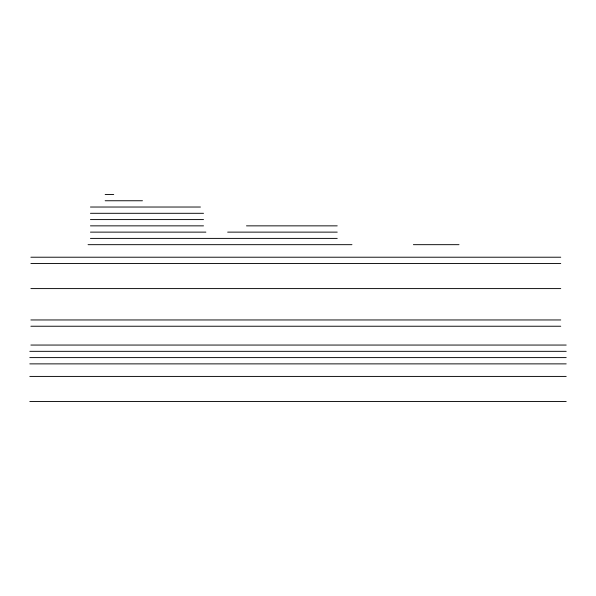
<?xml version="1.0" encoding="UTF-8"?>
<svg xmlns="http://www.w3.org/2000/svg" width="596" height="596" viewBox="0 0 596 596"><rect width="100%" height="100%" fill="white"/><g stroke="black" fill="none" stroke-linecap="round" stroke-linejoin="round"><path stroke-width="0.89" d="M105.164 194.482L113.717 194.482M105.164 200.755L142.451 200.755M90.436 207.028L200.435 207.028M90.436 213.301L203.519 213.301M90.436 219.581L203.519 219.581M90.436 225.854L203.519 225.854M246.483 225.854L337.224 225.854M90.436 232.127L205.888 232.127M227.665 232.127L337.224 232.127M90.436 238.4L337.224 238.4M88.066 244.673L351.953 244.673M413.386 244.673L459.009 244.673M30.873 257.219L560.739 257.219M30.873 263.492L560.739 263.492M30.873 288.591L560.739 288.591M30.873 319.955L560.739 319.955M30.873 326.236L560.739 326.236M30.873 345.054L566.2 345.054M29.8 351.327L566.2 351.327M29.8 357.6L566.2 357.6M29.8 363.873L566.2 363.873M29.8 376.419L566.2 376.419M29.8 401.518L566.2 401.518"/></g></svg>
